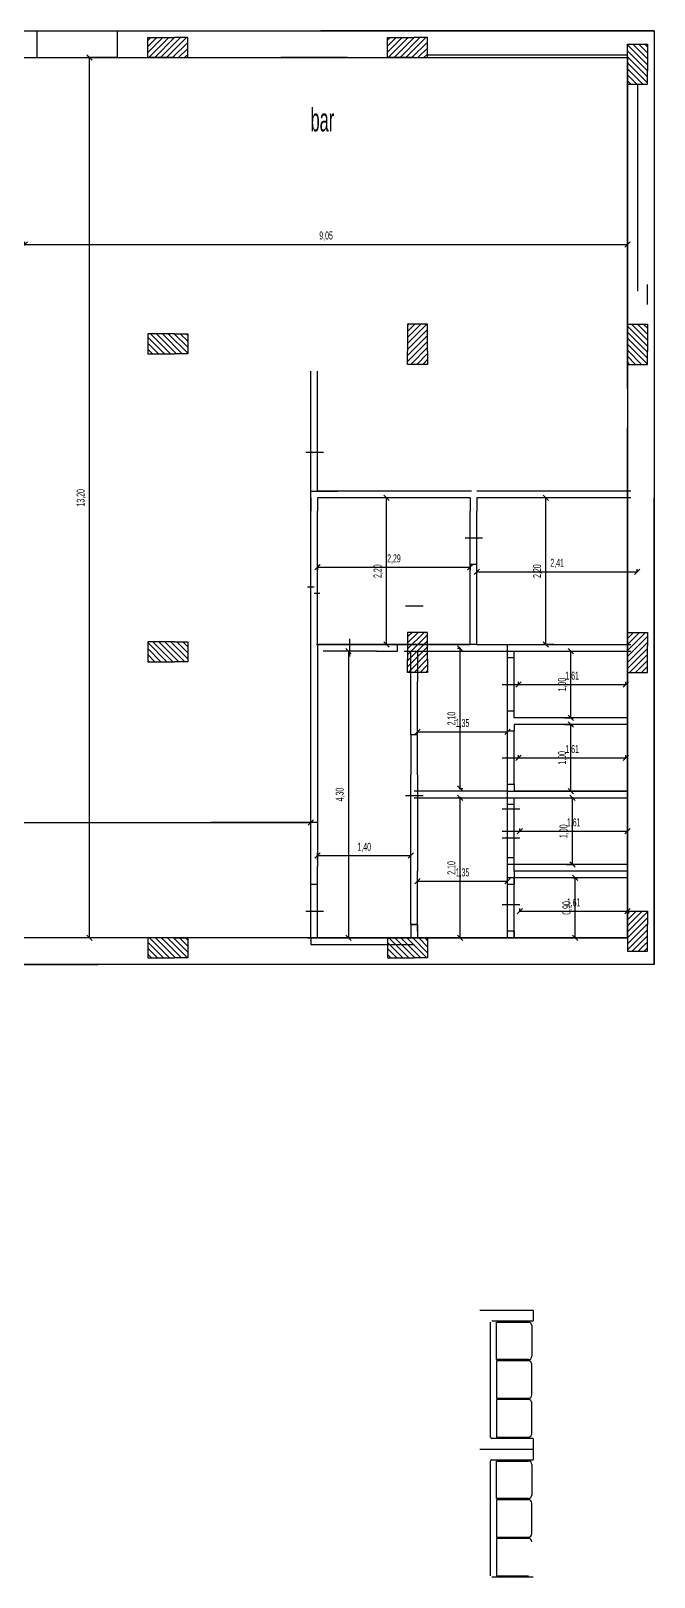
# Model space of a CAD drawing. Header units: millimetres. Extents: x 114 to 1075, y 58 to 426.
# Drawn here: x 320.3 to 329.66, y 190.98 to 214.17 of the extents above; entities that cross this region are included whole.
import ezdxf

# ---------------------------------------------------------------- set-up
doc = ezdxf.new("R2010")
doc.units = ezdxf.units.MM
for name, color, linetype in [('arredii', 80, 'Continuous'), ('infissi', 7, 'Continuous'), ('mura', 7, 'Continuous'), ('pilastri', 1, 'Continuous'), ('quote', 4, 'Continuous'), ('Travi', 7, 'Continuous')]:
    doc.layers.add(name, color=color, linetype=linetype)
doc.styles.get("Standard").update_dxf_attribs({"font": 'arial.ttf', "width": 0.5})
doc.dimstyles.new('aw', dxfattribs={"dimtxt": 0.12, "dimasz": 0.08, "dimexe": 0.04, "dimexo": 0, "dimgap": 0.05, "dimtad": 1, "dimzin": 1, "dimtxsty": 'Standard', "dimblk": 'OBLIQUE', "dimcen": 2.5, "dimadec": 0, "dimazin": 0, "dimtfac": 1, "dimtmove": 0, "dimatfit": 3, "dimfxl": 1, "dimarcsym": 0})

# ---------------------------------------------------------------- blocks, each defined once
blk = doc.blocks.new('pilastro 2')
at = {"layer": 'pilastri'}
h = blk.add_hatch(dxfattribs=at)
h.set_pattern_fill('ANSI31', color=256, scale=0.02)
h.paths.add_polyline_path([(14.581, -0.559), (14.581, -0.359), (14.281, -0.359), (14.281, -0.559), (14.281, -0.959), (14.581, -0.959)])
for p, q in [((14.281, -0.559), (14.281, -0.359)), ((14.281, -0.359), (14.581, -0.359)), ((14.581, -0.359), (14.581, -0.559)), ((14.281, -0.559), (14.281, -0.959)), ((14.581, -0.959), (14.581, -0.559)), ((14.281, -0.959), (14.581, -0.959))]:
    blk.add_line(p, q, dxfattribs=at)
blk = doc.blocks.new('_Oblique')
at = {"color": 0, "linetype": 'ByBlock', "lineweight": -2}
blk.add_line((-0.5, -0.5), (0.5, 0.5), dxfattribs=at)
blk = doc.blocks.new('*D21')
at = {"layer": 'Defpoints', "color": 0, "transparency": 16777216}
for p in [(305.055, 202.301), (324.505, 202.301), (324.505, 202.301)]:
    blk.add_point(p, dxfattribs=at)
at = {"layer": 'quote', "color": 0, "lineweight": -2, "transparency": 16777216}
for p, q in [((305.055, 202.301), (305.055, 202.341)), ((305.055, 202.301), (324.505, 202.301)), ((324.505, 202.301), (324.505, 202.341))]:
    blk.add_line(p, q, dxfattribs=at)
at = {"layer": 'quote', "color": 0, "lineweight": -2, "transparency": 16777216, "xscale": 0.08, "yscale": 0.08, "zscale": 0.08, "rotation": 180}
blk.add_blockref('_Oblique', (305.055, 202.301), dxfattribs=at)
at = {"layer": 'quote', "color": 0, "lineweight": -2, "transparency": 16777216, "xscale": 0.08, "yscale": 0.08, "zscale": 0.08}
blk.add_blockref('_Oblique', (324.505, 202.301), dxfattribs=at)
at = {"layer": 'quote', "color": 0, "transparency": 16777216, "insert": (314.78, 202.423), "char_height": 0.12, "attachment_point": 5}
blk.add_mtext('19,45', dxfattribs=at)
blk = doc.blocks.new('*D22')
at = {"layer": 'Defpoints', "color": 0, "transparency": 16777216}
for p in [(324.605, 201.745), (326.005, 201.802), (326.005, 201.745)]:
    blk.add_point(p, dxfattribs=at)
at = {"layer": 'quote', "color": 0, "lineweight": -2, "transparency": 16777216}
for p, q in [((324.605, 201.745), (324.605, 201.842)), ((324.605, 201.802), (326.005, 201.802)), ((326.005, 201.745), (326.005, 201.842))]:
    blk.add_line(p, q, dxfattribs=at)
at = {"layer": 'quote', "color": 0, "lineweight": -2, "transparency": 16777216, "xscale": 0.08, "yscale": 0.08, "zscale": 0.08, "rotation": 180}
blk.add_blockref('_Oblique', (324.605, 201.802), dxfattribs=at)
at = {"layer": 'quote', "color": 0, "lineweight": -2, "transparency": 16777216, "xscale": 0.08, "yscale": 0.08, "zscale": 0.08}
blk.add_blockref('_Oblique', (326.005, 201.802), dxfattribs=at)
at = {"layer": 'quote', "color": 0, "transparency": 16777216, "insert": (325.305, 201.924), "char_height": 0.12, "attachment_point": 5}
blk.add_mtext('1,40', dxfattribs=at)
blk = doc.blocks.new('*D23')
at = {"layer": 'Defpoints', "color": 0, "transparency": 16777216}
for p in [(325.488, 204.868), (325.069, 200.568), (325.33, 200.568)]:
    blk.add_point(p, dxfattribs=at)
at = {"layer": 'quote', "color": 0, "lineweight": -2, "transparency": 16777216}
for p, q in [((325.488, 204.868), (325.029, 204.868)), ((325.069, 204.868), (325.069, 200.568)), ((325.33, 200.568), (325.029, 200.568))]:
    blk.add_line(p, q, dxfattribs=at)
at = {"layer": 'quote', "color": 0, "lineweight": -2, "transparency": 16777216, "xscale": 0.08, "yscale": 0.08, "zscale": 0.08}
for p, rotation in [((325.069, 204.868), 90), ((325.069, 200.568), 270)]:
    blk.add_blockref('_Oblique', p, dxfattribs=dict(at, rotation=rotation))
at = {"layer": 'quote', "color": 0, "transparency": 16777216, "insert": (324.947, 202.718), "char_height": 0.12, "attachment_point": 5, "rotation": 90}
blk.add_mtext('4,30', dxfattribs=at)
blk = doc.blocks.new('*D24')
at = {"layer": 'Defpoints', "color": 0, "transparency": 16777216}
for p in [(326.746, 202.668), (326.755, 202.668), (326.728, 200.568)]:
    blk.add_point(p, dxfattribs=at)
at = {"layer": 'quote', "color": 0, "lineweight": -2, "transparency": 16777216}
for p, q in [((326.755, 202.668), (326.706, 202.668)), ((326.746, 200.568), (326.746, 202.668)), ((326.728, 200.568), (326.786, 200.568))]:
    blk.add_line(p, q, dxfattribs=at)
at = {"layer": 'quote', "color": 0, "lineweight": -2, "transparency": 16777216, "xscale": 0.08, "yscale": 0.08, "zscale": 0.08}
for p, rotation in [((326.746, 202.668), 90), ((326.746, 200.568), 270)]:
    blk.add_blockref('_Oblique', p, dxfattribs=dict(at, rotation=rotation))
at = {"layer": 'quote', "color": 0, "transparency": 16777216, "insert": (326.624, 201.618), "char_height": 0.12, "attachment_point": 5, "rotation": 90}
blk.add_mtext('2,10', dxfattribs=at)
blk = doc.blocks.new('*D25')
at = {"layer": 'Defpoints', "color": 0, "transparency": 16777216}
for p in [(326.105, 201.294), (327.455, 201.418), (327.455, 201.294)]:
    blk.add_point(p, dxfattribs=at)
at = {"layer": 'quote', "color": 0, "lineweight": -2, "transparency": 16777216}
for p, q in [((326.105, 201.294), (326.105, 201.458)), ((326.105, 201.418), (327.455, 201.418)), ((327.455, 201.294), (327.455, 201.458))]:
    blk.add_line(p, q, dxfattribs=at)
at = {"layer": 'quote', "color": 0, "lineweight": -2, "transparency": 16777216, "xscale": 0.08, "yscale": 0.08, "zscale": 0.08, "rotation": 180}
blk.add_blockref('_Oblique', (326.105, 201.418), dxfattribs=at)
at = {"layer": 'quote', "color": 0, "lineweight": -2, "transparency": 16777216, "xscale": 0.08, "yscale": 0.08, "zscale": 0.08}
blk.add_blockref('_Oblique', (327.455, 201.418), dxfattribs=at)
at = {"layer": 'quote', "color": 0, "transparency": 16777216, "insert": (326.78, 201.54), "char_height": 0.12, "attachment_point": 5}
blk.add_mtext('1,35', dxfattribs=at)
blk = doc.blocks.new('*D26')
at = {"layer": 'Defpoints', "color": 0, "transparency": 16777216}
for p in [(328.34, 202.668), (328.428, 202.668), (328.34, 201.668)]:
    blk.add_point(p, dxfattribs=at)
at = {"layer": 'quote', "color": 0, "lineweight": -2, "transparency": 16777216}
for p, q in [((328.34, 202.668), (328.468, 202.668)), ((328.428, 201.668), (328.428, 202.668)), ((328.34, 201.668), (328.468, 201.668))]:
    blk.add_line(p, q, dxfattribs=at)
at = {"layer": 'quote', "color": 0, "lineweight": -2, "transparency": 16777216, "xscale": 0.08, "yscale": 0.08, "zscale": 0.08}
for p, rotation in [((328.428, 202.668), 90), ((328.428, 201.668), 270)]:
    blk.add_blockref('_Oblique', p, dxfattribs=dict(at, rotation=rotation))
at = {"layer": 'quote', "color": 0, "transparency": 16777216, "insert": (328.306, 202.168), "char_height": 0.12, "attachment_point": 5, "rotation": 90}
blk.add_mtext('1,00', dxfattribs=at)
blk = doc.blocks.new('*D27')
at = {"layer": 'Defpoints', "color": 0, "transparency": 16777216}
for p in [(327.641, 202.168), (329.255, 202.168), (329.255, 202.168)]:
    blk.add_point(p, dxfattribs=at)
at = {"layer": 'quote', "color": 0, "lineweight": -2, "transparency": 16777216}
for p, q in [((327.641, 202.168), (327.641, 202.208)), ((327.641, 202.168), (329.255, 202.168)), ((329.255, 202.168), (329.255, 202.208))]:
    blk.add_line(p, q, dxfattribs=at)
at = {"layer": 'quote', "color": 0, "lineweight": -2, "transparency": 16777216, "xscale": 0.08, "yscale": 0.08, "zscale": 0.08, "rotation": 180}
blk.add_blockref('_Oblique', (327.641, 202.168), dxfattribs=at)
at = {"layer": 'quote', "color": 0, "lineweight": -2, "transparency": 16777216, "xscale": 0.08, "yscale": 0.08, "zscale": 0.08}
blk.add_blockref('_Oblique', (329.255, 202.168), dxfattribs=at)
at = {"layer": 'quote', "color": 0, "transparency": 16777216, "insert": (328.448, 202.29), "char_height": 0.12, "attachment_point": 5}
blk.add_mtext('1,61', dxfattribs=at)
blk = doc.blocks.new('*D28')
at = {"layer": 'Defpoints', "color": 0, "transparency": 16777216}
for p in [(328.317, 203.768), (328.405, 203.768), (328.317, 202.768)]:
    blk.add_point(p, dxfattribs=at)
at = {"layer": 'quote', "color": 0, "lineweight": -2, "transparency": 16777216}
for p, q in [((328.317, 203.768), (328.445, 203.768)), ((328.405, 202.768), (328.405, 203.768)), ((328.317, 202.768), (328.445, 202.768))]:
    blk.add_line(p, q, dxfattribs=at)
at = {"layer": 'quote', "color": 0, "lineweight": -2, "transparency": 16777216, "xscale": 0.08, "yscale": 0.08, "zscale": 0.08}
for p, rotation in [((328.405, 203.768), 90), ((328.405, 202.768), 270)]:
    blk.add_blockref('_Oblique', p, dxfattribs=dict(at, rotation=rotation))
at = {"layer": 'quote', "color": 0, "transparency": 16777216, "insert": (328.283, 203.268), "char_height": 0.12, "attachment_point": 5, "rotation": 90}
blk.add_mtext('1,00', dxfattribs=at)
blk = doc.blocks.new('*D29')
at = {"layer": 'Defpoints', "color": 0, "transparency": 16777216}
for p in [(327.618, 203.268), (329.232, 203.268), (329.232, 203.268)]:
    blk.add_point(p, dxfattribs=at)
at = {"layer": 'quote', "color": 0, "lineweight": -2, "transparency": 16777216}
for p, q in [((327.618, 203.268), (327.618, 203.308)), ((327.618, 203.268), (329.232, 203.268)), ((329.232, 203.268), (329.232, 203.308))]:
    blk.add_line(p, q, dxfattribs=at)
at = {"layer": 'quote', "color": 0, "lineweight": -2, "transparency": 16777216, "xscale": 0.08, "yscale": 0.08, "zscale": 0.08, "rotation": 180}
blk.add_blockref('_Oblique', (327.618, 203.268), dxfattribs=at)
at = {"layer": 'quote', "color": 0, "lineweight": -2, "transparency": 16777216, "xscale": 0.08, "yscale": 0.08, "zscale": 0.08}
blk.add_blockref('_Oblique', (329.232, 203.268), dxfattribs=at)
at = {"layer": 'quote', "color": 0, "transparency": 16777216, "insert": (328.425, 203.39), "char_height": 0.12, "attachment_point": 5}
blk.add_mtext('1,61', dxfattribs=at)
blk = doc.blocks.new('*D30')
at = {"layer": 'Defpoints', "color": 0, "transparency": 16777216}
for p in [(328.317, 204.868), (328.405, 204.868), (328.317, 203.868)]:
    blk.add_point(p, dxfattribs=at)
at = {"layer": 'quote', "color": 0, "lineweight": -2, "transparency": 16777216}
for p, q in [((328.317, 204.868), (328.445, 204.868)), ((328.405, 203.868), (328.405, 204.868)), ((328.317, 203.868), (328.445, 203.868))]:
    blk.add_line(p, q, dxfattribs=at)
at = {"layer": 'quote', "color": 0, "lineweight": -2, "transparency": 16777216, "xscale": 0.08, "yscale": 0.08, "zscale": 0.08}
for p, rotation in [((328.405, 204.868), 90), ((328.405, 203.868), 270)]:
    blk.add_blockref('_Oblique', p, dxfattribs=dict(at, rotation=rotation))
at = {"layer": 'quote', "color": 0, "transparency": 16777216, "insert": (328.283, 204.368), "char_height": 0.12, "attachment_point": 5, "rotation": 90}
blk.add_mtext('1,00', dxfattribs=at)
blk = doc.blocks.new('*D31')
at = {"layer": 'Defpoints', "color": 0, "transparency": 16777216}
for p in [(327.618, 204.368), (329.232, 204.368), (329.232, 204.368)]:
    blk.add_point(p, dxfattribs=at)
at = {"layer": 'quote', "color": 0, "lineweight": -2, "transparency": 16777216}
for p, q in [((327.618, 204.368), (327.618, 204.408)), ((327.618, 204.368), (329.232, 204.368)), ((329.232, 204.368), (329.232, 204.408))]:
    blk.add_line(p, q, dxfattribs=at)
at = {"layer": 'quote', "color": 0, "lineweight": -2, "transparency": 16777216, "xscale": 0.08, "yscale": 0.08, "zscale": 0.08, "rotation": 180}
blk.add_blockref('_Oblique', (327.618, 204.368), dxfattribs=at)
at = {"layer": 'quote', "color": 0, "lineweight": -2, "transparency": 16777216, "xscale": 0.08, "yscale": 0.08, "zscale": 0.08}
blk.add_blockref('_Oblique', (329.232, 204.368), dxfattribs=at)
at = {"layer": 'quote', "color": 0, "transparency": 16777216, "insert": (328.425, 204.49), "char_height": 0.12, "attachment_point": 5}
blk.add_mtext('1,61', dxfattribs=at)
blk = doc.blocks.new('*D32')
at = {"layer": 'Defpoints', "color": 0, "transparency": 16777216}
for p in [(327.641, 200.968), (329.255, 200.968), (329.255, 200.968)]:
    blk.add_point(p, dxfattribs=at)
at = {"layer": 'quote', "color": 0, "lineweight": -2, "transparency": 16777216}
for p, q in [((327.641, 200.968), (327.641, 201.008)), ((329.255, 200.968), (329.255, 201.008)), ((327.641, 200.968), (329.255, 200.968))]:
    blk.add_line(p, q, dxfattribs=at)
at = {"layer": 'quote', "color": 0, "lineweight": -2, "transparency": 16777216, "xscale": 0.08, "yscale": 0.08, "zscale": 0.08, "rotation": 180}
blk.add_blockref('_Oblique', (327.641, 200.968), dxfattribs=at)
at = {"layer": 'quote', "color": 0, "lineweight": -2, "transparency": 16777216, "xscale": 0.08, "yscale": 0.08, "zscale": 0.08}
blk.add_blockref('_Oblique', (329.255, 200.968), dxfattribs=at)
at = {"layer": 'quote', "color": 0, "transparency": 16777216, "insert": (328.448, 201.09), "char_height": 0.12, "attachment_point": 5}
blk.add_mtext('1,61', dxfattribs=at)
blk = doc.blocks.new('*D33')
at = {"layer": 'Defpoints', "color": 0, "transparency": 16777216}
for p in [(328.428, 201.468), (328.472, 201.468), (328.428, 200.568)]:
    blk.add_point(p, dxfattribs=at)
at = {"layer": 'quote', "color": 0, "lineweight": -2, "transparency": 16777216}
for p, q in [((328.428, 201.468), (328.512, 201.468)), ((328.472, 200.568), (328.472, 201.468)), ((328.428, 200.568), (328.512, 200.568))]:
    blk.add_line(p, q, dxfattribs=at)
at = {"layer": 'quote', "color": 0, "lineweight": -2, "transparency": 16777216, "xscale": 0.08, "yscale": 0.08, "zscale": 0.08}
for p, rotation in [((328.472, 201.468), 90), ((328.472, 200.568), 270)]:
    blk.add_blockref('_Oblique', p, dxfattribs=dict(at, rotation=rotation))
at = {"layer": 'quote', "color": 0, "transparency": 16777216, "insert": (328.35, 201.018), "char_height": 0.12, "attachment_point": 5, "rotation": 90}
blk.add_mtext('0,90', dxfattribs=at)
blk = doc.blocks.new('*D34')
at = {"layer": 'Defpoints', "color": 0, "transparency": 16777216}
for p in [(325.637, 207.168), (325.742, 207.168), (325.742, 204.968)]:
    blk.add_point(p, dxfattribs=at)
at = {"layer": 'quote', "color": 0, "lineweight": -2, "transparency": 16777216}
for p, q in [((325.742, 207.168), (325.597, 207.168)), ((325.637, 204.968), (325.637, 207.168)), ((325.742, 204.968), (325.597, 204.968))]:
    blk.add_line(p, q, dxfattribs=at)
at = {"layer": 'quote', "color": 0, "lineweight": -2, "transparency": 16777216, "xscale": 0.08, "yscale": 0.08, "zscale": 0.08}
for p, rotation in [((325.637, 207.168), 90), ((325.637, 204.968), 270)]:
    blk.add_blockref('_Oblique', p, dxfattribs=dict(at, rotation=rotation))
at = {"layer": 'quote', "color": 0, "transparency": 16777216, "insert": (325.515, 206.068), "char_height": 0.12, "attachment_point": 5, "rotation": 90}
blk.add_mtext('2,20', dxfattribs=at)
blk = doc.blocks.new('*D35')
at = {"layer": 'Defpoints', "color": 0, "transparency": 16777216}
for p in [(324.605, 206.168), (326.896, 206.168), (326.896, 206.126)]:
    blk.add_point(p, dxfattribs=at)
at = {"layer": 'quote', "color": 0, "lineweight": -2, "transparency": 16777216}
for p, q in [((324.605, 206.168), (324.605, 206.086)), ((324.605, 206.126), (326.896, 206.126)), ((326.896, 206.168), (326.896, 206.086))]:
    blk.add_line(p, q, dxfattribs=at)
at = {"layer": 'quote', "color": 0, "lineweight": -2, "transparency": 16777216, "xscale": 0.08, "yscale": 0.08, "zscale": 0.08, "rotation": 180}
blk.add_blockref('_Oblique', (324.605, 206.126), dxfattribs=at)
at = {"layer": 'quote', "color": 0, "lineweight": -2, "transparency": 16777216, "xscale": 0.08, "yscale": 0.08, "zscale": 0.08}
blk.add_blockref('_Oblique', (326.896, 206.126), dxfattribs=at)
at = {"layer": 'quote', "color": 0, "transparency": 16777216, "insert": (325.751, 206.248), "char_height": 0.12, "attachment_point": 5}
blk.add_mtext('2,29', dxfattribs=at)
blk = doc.blocks.new('*D36')
at = {"layer": 'Defpoints', "color": 0, "transparency": 16777216}
for p in [(328.031, 207.168), (328.151, 207.168), (328.151, 204.968)]:
    blk.add_point(p, dxfattribs=at)
at = {"layer": 'quote', "color": 0, "lineweight": -2, "transparency": 16777216}
for p, q in [((328.151, 207.168), (327.991, 207.168)), ((328.031, 204.968), (328.031, 207.168)), ((328.151, 204.968), (327.991, 204.968))]:
    blk.add_line(p, q, dxfattribs=at)
at = {"layer": 'quote', "color": 0, "lineweight": -2, "transparency": 16777216, "xscale": 0.08, "yscale": 0.08, "zscale": 0.08}
for p, rotation in [((328.031, 207.168), 90), ((328.031, 204.968), 270)]:
    blk.add_blockref('_Oblique', p, dxfattribs=dict(at, rotation=rotation))
at = {"layer": 'quote', "color": 0, "transparency": 16777216, "insert": (327.909, 206.068), "char_height": 0.12, "attachment_point": 5, "rotation": 90}
blk.add_mtext('2,20', dxfattribs=at)
blk = doc.blocks.new('*D37')
at = {"layer": 'Defpoints', "color": 0, "transparency": 16777216}
for p in [(326.996, 206.06), (329.403, 206.06), (329.403, 206.06)]:
    blk.add_point(p, dxfattribs=at)
at = {"layer": 'quote', "color": 0, "lineweight": -2, "transparency": 16777216}
for p, q in [((326.996, 206.06), (326.996, 206.1)), ((326.996, 206.06), (329.403, 206.06)), ((329.403, 206.06), (329.403, 206.1))]:
    blk.add_line(p, q, dxfattribs=at)
at = {"layer": 'quote', "color": 0, "lineweight": -2, "transparency": 16777216, "xscale": 0.08, "yscale": 0.08, "zscale": 0.08, "rotation": 180}
blk.add_blockref('_Oblique', (326.996, 206.06), dxfattribs=at)
at = {"layer": 'quote', "color": 0, "lineweight": -2, "transparency": 16777216, "xscale": 0.08, "yscale": 0.08, "zscale": 0.08}
blk.add_blockref('_Oblique', (329.403, 206.06), dxfattribs=at)
at = {"layer": 'quote', "color": 0, "transparency": 16777216, "insert": (328.2, 206.182), "char_height": 0.12, "attachment_point": 5}
blk.add_mtext('2,41', dxfattribs=at)
blk = doc.blocks.new('*D56')
at = {"layer": 'Defpoints', "color": 0, "transparency": 16777216}
for p in [(321.181, 213.768), (321.595, 213.768), (321.306, 200.568)]:
    blk.add_point(p, dxfattribs=at)
at = {"layer": 'quote', "color": 0, "lineweight": -2, "transparency": 16777216}
for p, q in [((321.595, 213.768), (321.141, 213.768)), ((321.181, 200.568), (321.181, 213.768)), ((321.306, 200.568), (321.141, 200.568))]:
    blk.add_line(p, q, dxfattribs=at)
at = {"layer": 'quote', "color": 0, "lineweight": -2, "transparency": 16777216, "xscale": 0.08, "yscale": 0.08, "zscale": 0.08}
for p, rotation in [((321.181, 213.768), 90), ((321.181, 200.568), 270)]:
    blk.add_blockref('_Oblique', p, dxfattribs=dict(at, rotation=rotation))
at = {"layer": 'quote', "color": 0, "transparency": 16777216, "insert": (321.059, 207.168), "char_height": 0.12, "attachment_point": 5, "rotation": 90}
blk.add_mtext('13,20', dxfattribs=at)
blk = doc.blocks.new('*D57')
at = {"layer": 'Defpoints', "color": 0, "transparency": 16777216}
for p in [(320.209, 210.968), (329.255, 210.968), (329.255, 210.968)]:
    blk.add_point(p, dxfattribs=at)
at = {"layer": 'quote', "color": 0, "lineweight": -2, "transparency": 16777216}
for p, q in [((320.209, 210.968), (320.209, 211.008)), ((329.255, 210.968), (329.255, 211.008)), ((320.209, 210.968), (329.255, 210.968))]:
    blk.add_line(p, q, dxfattribs=at)
at = {"layer": 'quote', "color": 0, "lineweight": -2, "transparency": 16777216, "xscale": 0.08, "yscale": 0.08, "zscale": 0.08, "rotation": 180}
blk.add_blockref('_Oblique', (320.209, 210.968), dxfattribs=at)
at = {"layer": 'quote', "color": 0, "lineweight": -2, "transparency": 16777216, "xscale": 0.08, "yscale": 0.08, "zscale": 0.08}
blk.add_blockref('_Oblique', (329.255, 210.968), dxfattribs=at)
at = {"layer": 'quote', "color": 0, "transparency": 16777216, "insert": (324.732, 211.09), "char_height": 0.12, "attachment_point": 5}
blk.add_mtext('9,05', dxfattribs=at)
blk = doc.blocks.new('*D58')
at = {"layer": 'Defpoints', "color": 0, "transparency": 16777216}
for p in [(326.746, 204.908), (326.755, 204.908), (326.728, 202.808)]:
    blk.add_point(p, dxfattribs=at)
at = {"layer": 'quote', "color": 0, "lineweight": -2, "transparency": 16777216}
for p, q in [((326.755, 204.908), (326.706, 204.908)), ((326.746, 202.808), (326.746, 204.908)), ((326.728, 202.808), (326.786, 202.808))]:
    blk.add_line(p, q, dxfattribs=at)
at = {"layer": 'quote', "color": 0, "lineweight": -2, "transparency": 16777216, "xscale": 0.08, "yscale": 0.08, "zscale": 0.08}
for p, rotation in [((326.746, 204.908), 90), ((326.746, 202.808), 270)]:
    blk.add_blockref('_Oblique', p, dxfattribs=dict(at, rotation=rotation))
at = {"layer": 'quote', "color": 0, "transparency": 16777216, "insert": (326.624, 203.858), "char_height": 0.12, "attachment_point": 5, "rotation": 90}
blk.add_mtext('2,10', dxfattribs=at)
blk = doc.blocks.new('*D59')
at = {"layer": 'Defpoints', "color": 0, "transparency": 16777216}
for p in [(327.455, 203.658), (326.105, 203.535), (327.455, 203.535)]:
    blk.add_point(p, dxfattribs=at)
at = {"layer": 'quote', "color": 0, "lineweight": -2, "transparency": 16777216}
for p, q in [((326.105, 203.535), (326.105, 203.698)), ((326.105, 203.658), (327.455, 203.658)), ((327.455, 203.535), (327.455, 203.698))]:
    blk.add_line(p, q, dxfattribs=at)
at = {"layer": 'quote', "color": 0, "lineweight": -2, "transparency": 16777216, "xscale": 0.08, "yscale": 0.08, "zscale": 0.08, "rotation": 180}
blk.add_blockref('_Oblique', (326.105, 203.658), dxfattribs=at)
at = {"layer": 'quote', "color": 0, "lineweight": -2, "transparency": 16777216, "xscale": 0.08, "yscale": 0.08, "zscale": 0.08}
blk.add_blockref('_Oblique', (327.455, 203.658), dxfattribs=at)
at = {"layer": 'quote', "color": 0, "transparency": 16777216, "insert": (326.78, 203.78), "char_height": 0.12, "attachment_point": 5}
blk.add_mtext('1,35', dxfattribs=at)

msp = doc.modelspace()

# ---------------------------------------------------------------- linework, layer by layer
for p, q in [((329.255, 208.818), (329.255, 209.668)), ((329.255, 207.218), (329.255, 208.218)), ((327.455, 204.968), (329.255, 204.968)), ((325.905, 204.868), (329.305, 204.868)), ((327.555, 204.768), (327.455, 204.768)), ((327.555, 204.868), (329.255, 204.868)), ((327.555, 203.968), (327.455, 203.968)), ((329.255, 203.868), (327.555, 203.868)), ((327.555, 203.668), (327.455, 203.668)), ((329.255, 203.768), (327.555, 203.768)), ((327.555, 202.868), (327.455, 202.868)), ((329.255, 202.468), (329.255, 202.968)), ((327.455, 202.768), (326.055, 202.768)), ((326.055, 202.668), (329.255, 202.668)), ((327.455, 202.768), (329.255, 202.768)), ((327.555, 202.668), (329.255, 202.668)), ((327.555, 202.568), (327.455, 202.568)), ((327.555, 202.568), (327.455, 202.568)), ((327.555, 201.768), (327.455, 201.768)), ((329.255, 201.368), (329.255, 201.868)), ((327.555, 201.668), (327.455, 201.668)), ((327.555, 201.468), (327.455, 201.468)), ((329.255, 201.668), (327.555, 201.668)), ((329.255, 201.568), (327.555, 201.568)), ((329.255, 201.568), (327.555, 201.568)), ((329.255, 201.468), (327.555, 201.468)), ((324.605, 201.368), (324.505, 201.368)), ((327.555, 201.368), (327.455, 201.368)), ((324.455, 200.568), (329.255, 200.568)), ((324.605, 200.568), (324.505, 200.568)), ((324.505, 200.568), (324.505, 200.468)), ((327.455, 200.568), (325.855, 200.568)), ((327.555, 200.668), (327.455, 200.668)), ((327.555, 200.568), (327.455, 200.568)), ((329.255, 200.568), (329.255, 200.768))]:
    msp.add_line(p, q)
at = {"color": 8}
for p, q in [((324.505, 207.451), (324.505, 208.251)), ((324.605, 207.451), (324.605, 208.251)), ((324.426, 207.851), (324.691, 207.851)), ((326.896, 206.168), (326.896, 206.968)), ((326.996, 206.168), (326.996, 206.968)), ((326.817, 206.568), (327.082, 206.568)), ((325.926, 205.55), (326.191, 205.55)), ((325.488, 204.968), (324.688, 204.968)), ((325.605, 204.968), (324.805, 204.968)), ((325.088, 204.789), (325.088, 205.054)), ((325.488, 204.868), (324.688, 204.868)), ((327.455, 203.968), (327.455, 204.768)), ((327.555, 203.968), (327.555, 204.768)), ((326.005, 203.615), (326.005, 204.415)), ((326.105, 203.615), (326.105, 204.415)), ((327.376, 204.368), (327.641, 204.368)), ((327.455, 202.868), (327.455, 203.668)), ((327.555, 202.868), (327.555, 203.668)), ((327.376, 203.268), (327.641, 203.268)), ((325.926, 202.703), (326.191, 202.703)), ((327.376, 202.503), (327.641, 202.503)), ((327.455, 201.768), (327.455, 202.568)), ((327.455, 201.668), (327.455, 202.468)), ((327.555, 201.768), (327.555, 202.568)), ((327.555, 201.668), (327.555, 202.468)), ((329.255, 202.468), (329.255, 201.868)), ((327.376, 202.168), (327.641, 202.168)), ((327.376, 202.068), (327.641, 202.068)), ((326.005, 200.768), (326.005, 201.568)), ((326.105, 200.768), (326.105, 201.568)), ((327.455, 200.668), (327.455, 201.468)), ((327.555, 200.668), (327.555, 201.468)), ((324.505, 200.568), (324.505, 201.368)), ((324.605, 200.568), (324.605, 201.368)), ((327.455, 200.568), (327.455, 201.368)), ((327.555, 200.568), (327.555, 201.368)), ((329.255, 201.368), (329.255, 200.768)), ((327.376, 201.068), (327.641, 201.068)), ((324.426, 200.968), (324.691, 200.968))]:
    msp.add_line(p, q, dxfattribs=at)
at = {"color": 255}
for p, q in [((324.805, 204.968), (324.605, 204.968)), ((325.805, 204.968), (325.605, 204.968))]:
    msp.add_line(p, q, dxfattribs=at)
at = {"linetype": 'ByBlock', "ltscale": 0.3}
for p, q in [((326.055, 202.668), (327.455, 202.668)), ((327.555, 202.668), (329.255, 202.668)), ((325.855, 200.568), (327.455, 200.568)), ((327.555, 200.568), (329.255, 200.568))]:
    msp.add_line(p, q, dxfattribs=at)
at = {"layer": 'arredii'}
for p, q in [((327.04, 194.985), (327.84, 194.985)), ((327.84, 194.985), (327.84, 194.825)), ((327.2, 193.085), (327.2, 194.805)), ((327.22, 194.825), (327.84, 194.825)), ((327.29, 194.805), (327.77, 194.805)), ((327.29, 194.245), (327.29, 194.805)), ((327.82, 194.755), (327.82, 194.295)), ((327.77, 194.245), (327.29, 194.245)), ((327.29, 194.225), (327.29, 193.665)), ((327.77, 194.225), (327.29, 194.225)), ((327.82, 193.715), (327.82, 194.175)), ((327.29, 193.665), (327.77, 193.665)), ((327.29, 193.645), (327.29, 193.085)), ((327.77, 193.645), (327.29, 193.645)), ((327.82, 193.135), (327.82, 193.595)), ((327.04, 192.905), (327.84, 192.905)), ((327.84, 193.065), (327.22, 193.065)), ((327.29, 193.085), (327.77, 193.085)), ((327.84, 193.065), (327.84, 192.905)), ((327.84, 192.905), (327.84, 192.745)), ((327.2, 191.005), (327.2, 192.725)), ((327.22, 192.745), (327.84, 192.745)), ((327.29, 192.725), (327.77, 192.725)), ((327.29, 192.165), (327.29, 192.725)), ((327.82, 192.675), (327.82, 192.215)), ((327.77, 192.165), (327.29, 192.165)), ((327.29, 192.145), (327.29, 191.585)), ((327.77, 192.145), (327.29, 192.145)), ((327.82, 191.635), (327.82, 192.095)), ((327.29, 191.585), (327.77, 191.585)), ((327.29, 191.565), (327.29, 191.005)), ((327.77, 191.565), (327.29, 191.565)), ((327.84, 190.985), (327.22, 190.985)), ((327.29, 191.005), (327.77, 191.005))]:
    msp.add_line(p, q, dxfattribs=at)
for centre, radius, start, end in [((327.77, 194.755), 0.05, 0, 90), ((327.77, 194.295), 0.05, 270, 0), ((327.77, 194.175), 0.05, 0, 90), ((327.77, 193.715), 0.05, 270, 0), ((327.77, 193.595), 0.05, 0, 90), ((327.77, 193.135), 0.05, 270, 0), ((327.22, 193.085), 0.02, 180, 270), ((327.22, 192.725), 0.02, 90, 180), ((327.77, 192.675), 0.05, 0, 90), ((327.77, 192.215), 0.05, 270, 0), ((327.77, 192.095), 0.05, 0, 90), ((327.77, 191.635), 0.05, 270, 0), ((327.77, 191.515), 0.05, 0, 90)]:
    msp.add_arc(centre, radius, start, end, dxfattribs=at)
at = {"layer": 'infissi'}
for p, q in [((320.395, 213.768), (320.395, 214.168)), ((320.395, 214.168), (321.595, 214.168)), ((321.595, 214.168), (321.595, 213.768))]:
    msp.add_line(p, q, dxfattribs=at)
at = {"layer": 'mura'}
for p, q in [((304.655, 214.168), (329.655, 214.168)), ((325.655, 214.168), (324.655, 214.168)), ((326.655, 214.168), (325.655, 214.168)), ((329.655, 214.168), (326.655, 214.168)), ((329.655, 214.168), (329.655, 200.168)), ((305.055, 213.768), (329.255, 213.768)), ((325.055, 213.768), (324.055, 213.768)), ((325.155, 213.768), (326.155, 213.768)), ((329.255, 213.804), (326.255, 213.804)), ((329.255, 208.804), (329.255, 213.804)), ((329.255, 213.768), (329.255, 200.568)), ((324.505, 208.561), (324.505, 209.067)), ((324.605, 208.561), (324.605, 209.067)), ((324.505, 207.268), (324.505, 208.561)), ((324.605, 207.268), (324.605, 208.561)), ((324.505, 206.168), (324.505, 207.268)), ((324.505, 207.268), (324.902, 207.268)), ((326.914, 207.268), (324.605, 207.268)), ((329.305, 207.268), (326.996, 207.268)), ((329.255, 200.668), (329.255, 207.368)), ((324.505, 207.168), (324.505, 206.968)), ((326.896, 207.168), (324.605, 207.168)), ((324.605, 207.168), (324.605, 206.968)), ((326.896, 207.168), (326.896, 206.968)), ((329.305, 207.168), (326.996, 207.168)), ((326.996, 207.168), (326.996, 206.968)), ((329.255, 200.568), (329.255, 207.168)), ((329.655, 200.168), (329.655, 207.168)), ((324.605, 206.168), (324.605, 206.968)), ((324.455, 205.833), (324.555, 205.833)), ((324.638, 205.733), (324.555, 205.733)), ((324.505, 201.368), (324.505, 204.968)), ((324.587, 204.968), (326.896, 204.968)), ((324.605, 204.968), (324.605, 201.643)), ((325.805, 204.868), (325.805, 204.968)), ((326.105, 205.15), (326.005, 205.15)), ((326.996, 204.968), (329.305, 204.968)), ((325.488, 204.868), (325.805, 204.868)), ((326.005, 204.415), (326.005, 204.868)), ((326.105, 204.868), (326.105, 204.415)), ((326.005, 201.568), (326.005, 203.015)), ((326.105, 203.015), (326.105, 201.568)), ((324.605, 201.368), (324.605, 201.643)), ((329.255, 200.568), (305.055, 200.568)), ((321.306, 200.568), (320.706, 200.568)), ((324.605, 200.568), (326.055, 200.568)), ((326.005, 200.768), (326.105, 200.768)), ((326.105, 200.768), (326.005, 200.768)), ((326.005, 200.768), (326.005, 200.668)), ((326.005, 200.668), (326.005, 200.568)), ((326.105, 200.768), (326.105, 200.668)), ((326.105, 200.668), (326.105, 200.768)), ((326.105, 200.668), (326.105, 200.568)), ((326.105, 200.568), (329.255, 200.568)), ((324.505, 200.468), (326.055, 200.468)), ((329.655, 200.168), (304.655, 200.168)), ((320.106, 200.168), (321.306, 200.168))]:
    msp.add_line(p, q, dxfattribs=at)
at = {"layer": 'pilastri'}
for p, q in [((329.405, 213.368), (329.405, 210.268)), ((329.555, 210.068), (329.555, 210.368))]:
    msp.add_line(p, q, dxfattribs=at)
at = {"layer": 'quote'}
for p, q in [((326.105, 203.615), (326.005, 203.615)), ((326.005, 203.615), (326.005, 203.015)), ((326.105, 203.015), (326.105, 203.615)), ((324.605, 202.301), (323.003, 202.301))]:
    msp.add_line(p, q, dxfattribs=at)
at = {"layer": 'Travi', "color": 0, "ltscale": 0.5}
for p, q in [((324.505, 204.968), (324.505, 206.168)), ((324.605, 204.968), (324.605, 206.168)), ((326.896, 204.968), (326.896, 206.168)), ((326.996, 206.168), (326.896, 206.168)), ((326.996, 204.968), (326.996, 206.168)), ((327.455, 204.768), (327.455, 204.968)), ((327.555, 204.768), (327.555, 204.868)), ((327.455, 203.668), (327.455, 203.968)), ((327.555, 203.868), (327.555, 203.968)), ((327.555, 203.768), (327.555, 203.668)), ((327.455, 202.768), (327.455, 202.868)), ((327.555, 202.868), (327.555, 202.768)), ((327.455, 202.568), (327.455, 202.768)), ((327.455, 202.568), (327.455, 202.668)), ((329.255, 202.768), (327.555, 202.768)), ((327.555, 202.568), (327.555, 202.668)), ((327.555, 202.568), (327.555, 202.668)), ((327.455, 201.468), (327.455, 201.768)), ((327.555, 201.668), (327.555, 201.768)), ((327.455, 201.368), (327.455, 201.668)), ((327.555, 201.568), (327.555, 201.668)), ((327.555, 201.568), (327.555, 201.468)), ((327.555, 201.468), (327.555, 201.368)), ((327.455, 200.568), (327.455, 200.668)), ((327.555, 200.668), (327.555, 200.568)), ((329.255, 200.568), (327.555, 200.568))]:
    msp.add_line(p, q, dxfattribs=at)
at = {"layer": 'Travi', "color": 255, "ltscale": 0.5}
for p, q in [((324.805, 204.968), (324.605, 204.968)), ((326.996, 204.968), (325.705, 204.968))]:
    msp.add_line(p, q, dxfattribs=at)

# ---------------------------------------------------------------- block references
at = {"layer": 'pilastri', "xscale": -1}
for p, rotation in [((323.014, 199.487), 270), ((326.614, 199.487), 270), ((314.974, 213.01), 180), ((314.974, 208.81), 180)]:
    msp.add_blockref('pilastro 2', p, dxfattribs=dict(at, rotation=rotation))
at = {"layer": 'pilastri'}
for p, rotation in [((323.014, 223.907), 270), ((340.536, 208.81), 180), ((323.014, 219.289), 270), ((340.536, 204.191), 180), ((323.014, 214.849), 270), ((326.614, 214.849), 270)]:
    msp.add_blockref('pilastro 2', p, dxfattribs=dict(at, rotation=rotation))
for p in [(314.974, 205.509), (314.974, 201.327)]:
    msp.add_blockref('pilastro 2', p, dxfattribs=at)

# ---------------------------------------------------------------- texts
at = {"layer": 'quote', "insert": (324.5, 213.011), "char_height": 0.35, "attachment_point": 1}
msp.add_mtext_dynamic_manual_height_columns('bar', width=3.08492, gutter_width=12.5, heights=[0], dxfattribs=at)

# ---------------------------------------------------------------- dimensions: what is measured, and where the dimension line sits
at = {"layer": 'quote'}
for base, p1, p2, picture, middle in [((321.181, 213.768), (321.306, 200.568), (321.595, 213.768), '*D56', (321.059, 207.168)), ((325.637, 207.168), (325.742, 204.968), (325.742, 207.168), '*D34', (325.515, 206.068)), ((328.031, 207.168), (328.151, 204.968), (328.151, 207.168), '*D36', (327.909, 206.068)), ((326.746, 204.908), (326.728, 202.808), (326.755, 204.908), '*D58', (326.624, 203.858)), ((325.069, 200.568), (325.488, 204.868), (325.33, 200.568), '*D23', (324.947, 202.718)), ((328.405, 204.868), (328.317, 203.868), (328.317, 204.868), '*D30', (328.283, 204.368)), ((328.405, 203.768), (328.317, 202.768), (328.317, 203.768), '*D28', (328.283, 203.268)), ((326.746, 202.668), (326.728, 200.568), (326.755, 202.668), '*D24', (326.624, 201.618)), ((328.428, 202.668), (328.34, 201.668), (328.34, 202.668), '*D26', (328.306, 202.168)), ((328.472, 201.468), (328.428, 200.568), (328.428, 201.468), '*D33', (328.35, 201.018))]:
    dim = msp.add_linear_dim(base=base, p1=p1, p2=p2, angle=90, dimstyle='aw', dxfattribs=at)
    dim.commit()
    dim.dimension.update_dxf_attribs({"geometry": picture, "text_midpoint": middle})
for base, p1, p2, picture, middle in [((329.255, 210.968), (320.209, 210.968), (329.255, 210.968), '*D57', (324.732, 211.09)), ((326.896, 206.126), (324.605, 206.168), (326.896, 206.168), '*D35', (325.751, 206.248)), ((329.403, 206.06), (326.996, 206.06), (329.403, 206.06), '*D37', (328.2, 206.182)), ((329.232, 204.368), (327.618, 204.368), (329.232, 204.368), '*D31', (328.425, 204.49)), ((327.455, 203.658), (326.105, 203.535), (327.455, 203.535), '*D59', (326.78, 203.78)), ((329.232, 203.268), (327.618, 203.268), (329.232, 203.268), '*D29', (328.425, 203.39)), ((324.505, 202.301), (305.055, 202.301), (324.505, 202.301), '*D21', (314.78, 202.423)), ((329.255, 202.168), (327.641, 202.168), (329.255, 202.168), '*D27', (328.448, 202.29)), ((326.005, 201.802), (324.605, 201.745), (326.005, 201.745), '*D22', (325.305, 201.924)), ((327.455, 201.418), (326.105, 201.294), (327.455, 201.294), '*D25', (326.78, 201.54)), ((329.255, 200.968), (327.641, 200.968), (329.255, 200.968), '*D32', (328.448, 201.09))]:
    dim = msp.add_linear_dim(base=base, p1=p1, p2=p2, dimstyle='aw', dxfattribs=at)
    dim.commit()
    dim.dimension.update_dxf_attribs({"geometry": picture, "text_midpoint": middle})

doc.saveas('drawing.dxf')
